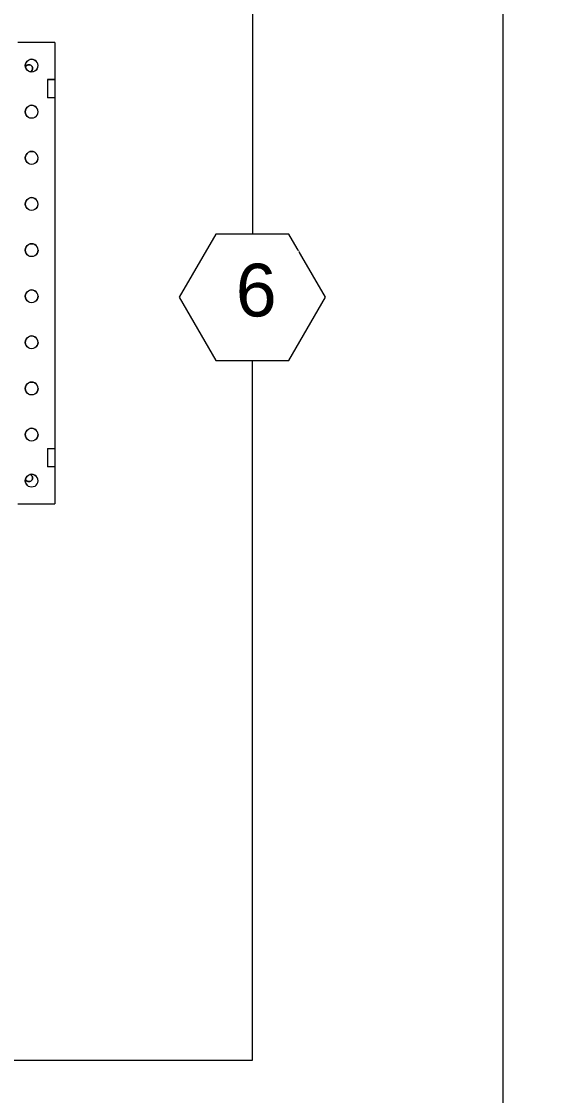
# Model space of a CAD drawing. Header units: inches. Extents: x -827 to 154, y -802 to 207.
# Drawn here: x 108.1 to 153.7, y -179 to -87.3 of the extents above; entities that cross this region are included whole.
import ezdxf

# ---------------------------------------------------------------- set-up
doc = ezdxf.new("R2010")
doc.units = ezdxf.units.IN
doc.header["$MEASUREMENT"] = 0
for name, color, linetype, lineweight in [('A-ANNO-DIMS', 211, 'Continuous', 9), ('A-ANNO-DIMS-48', 211, 'Continuous', 9), ('A-ANNO-NOTE', 131, 'Continuous', 9), ('Layer0', 7, 'Continuous', 9), ('welding_bench_skp', 8, 'Continuous', 9)]:
    doc.layers.add(name, color=color, linetype=linetype, lineweight=lineweight)
doc.styles.add('Arial', font='arial.ttf', dxfattribs={"height": 4.5})
doc.dimstyles.new('Linear_-_3_32__Arial', dxfattribs={"dimscale": 12, "dimtxt": 4.591167, "dimasz": 0.5, "dimexe": 0.375, "dimexo": 0.25, "dimgap": 0.25, "dimtad": 1, "dimdec": 5, "dimrnd": 0.03125, "dimzin": 1, "dimdsep": 46, "dimlunit": 4, "dimtxsty": 'Arial', "dimblk1": 'OBLIQUE', "dimblk2": 'OBLIQUE', "dimsah": 1, "dimcen": 0.09, "dimdle": 0.375, "dimazin": 0, "dimtfac": 1, "dimtdec": 4, "dimtix": 1, "dimtmove": 0, "dimatfit": 3, "dimfxl": 1, "dimtvp": 1, "dimtfill": 1, "dimfrac": 2, "dimtolj": 1, "dimtzin": 0, "dimarcsym": 2})

# ---------------------------------------------------------------- blocks, each defined once
blk = doc.blocks.new('welding_bench_skp_7-V167-Level 1')
at = {"layer": 'Layer0'}
for p, q in [((1.654, 1.969), (1.664, 2.05)), ((1.654, 1.969), (1.664, 2.05)), ((1.664, 1.887), (1.654, 1.969)), ((1.664, 1.887), (1.654, 1.969)), ((1.664, 2.05), (1.696, 2.126)), ((1.696, 2.126), (1.664, 2.05)), ((1.696, 1.811), (1.664, 1.887)), ((1.696, 1.811), (1.664, 1.887)), ((1.696, 2.126), (1.746, 2.191)), ((1.746, 2.191), (1.696, 2.126)), ((1.811, 2.241), (1.746, 2.191)), ((1.811, 2.241), (1.746, 2.191)), ((2.265, 1.869), (2.241, 1.811)), ((2.241, 1.811), (2.265, 1.869)), ((1.746, 1.746), (1.696, 1.811)), ((1.696, 1.811), (1.746, 1.746)), ((1.746, 1.746), (1.811, 1.696)), ((1.746, 1.746), (1.811, 1.696)), ((1.811, 1.696), (1.887, 1.664)), ((1.811, 1.696), (1.887, 1.664)), ((1.887, 1.664), (1.969, 1.654)), ((1.887, 1.664), (1.969, 1.654)), ((2.126, 1.696), (2.191, 1.746)), ((2.126, 1.696), (2.191, 1.746)), ((2.241, 1.811), (2.191, 1.746)), ((2.191, 1.746), (2.241, 1.811))]:
    blk.add_line(p, q, dxfattribs=at)
blk = doc.blocks.new('welding_bench_skp_8-V168-Level 1')
at = {"layer": 'Layer0'}
for p, q in [((1.664, 2.05), (1.654, 1.969)), ((1.664, 2.05), (1.654, 1.969)), ((1.664, 1.887), (1.654, 1.969)), ((1.654, 1.969), (1.664, 1.887)), ((1.664, 2.05), (1.696, 2.126)), ((1.696, 2.126), (1.664, 2.05)), ((1.664, 1.887), (1.696, 1.811)), ((1.664, 1.887), (1.696, 1.811)), ((1.696, 2.126), (1.746, 2.191)), ((1.746, 2.191), (1.696, 2.126)), ((1.746, 2.191), (1.811, 2.241)), ((1.746, 2.191), (1.811, 2.241)), ((1.811, 2.241), (1.869, 2.265)), ((1.811, 2.241), (1.869, 2.265)), ((2.241, 1.811), (2.265, 1.869)), ((2.241, 1.811), (2.265, 1.869)), ((1.696, 1.811), (1.746, 1.746)), ((1.696, 1.811), (1.746, 1.746)), ((1.746, 1.746), (1.811, 1.696)), ((1.811, 1.696), (1.746, 1.746)), ((1.811, 1.696), (1.887, 1.664)), ((1.887, 1.664), (1.811, 1.696)), ((1.887, 1.664), (1.969, 1.654)), ((1.969, 1.654), (1.887, 1.664)), ((1.969, 1.654), (2.05, 1.664)), ((2.05, 1.664), (1.969, 1.654)), ((2.05, 1.664), (2.126, 1.696)), ((2.126, 1.696), (2.05, 1.664)), ((2.126, 1.696), (2.191, 1.746)), ((2.191, 1.746), (2.126, 1.696)), ((2.191, 1.746), (2.241, 1.811)), ((2.191, 1.746), (2.241, 1.811))]:
    blk.add_line(p, q, dxfattribs=at)
blk = doc.blocks.new('welding_bench_skp_8-V169-Level 1')
at = {"layer": 'Layer0'}
for p, q in [((1.672, 1.869), (1.696, 1.811)), ((1.672, 1.869), (1.696, 1.811)), ((2.068, 2.265), (2.126, 2.241)), ((2.068, 2.265), (2.126, 2.241)), ((2.126, 2.241), (2.191, 2.191)), ((2.126, 2.241), (2.191, 2.191)), ((2.191, 2.191), (2.241, 2.126)), ((2.241, 2.126), (2.191, 2.191)), ((2.241, 2.126), (2.273, 2.05)), ((2.273, 2.05), (2.241, 2.126)), ((2.241, 1.811), (2.273, 1.887)), ((2.241, 1.811), (2.273, 1.887)), ((2.273, 2.05), (2.283, 1.969)), ((2.283, 1.969), (2.273, 2.05)), ((2.273, 1.887), (2.283, 1.969)), ((2.273, 1.887), (2.283, 1.969)), ((1.696, 1.811), (1.746, 1.746)), ((1.696, 1.811), (1.746, 1.746)), ((1.746, 1.746), (1.811, 1.696)), ((1.811, 1.696), (1.746, 1.746)), ((1.811, 1.696), (1.887, 1.664)), ((1.887, 1.664), (1.811, 1.696)), ((1.887, 1.664), (1.969, 1.654)), ((1.969, 1.654), (1.887, 1.664)), ((1.969, 1.654), (2.05, 1.664)), ((2.05, 1.664), (1.969, 1.654)), ((2.05, 1.664), (2.126, 1.696)), ((2.126, 1.696), (2.05, 1.664)), ((2.126, 1.696), (2.191, 1.746)), ((2.191, 1.746), (2.126, 1.696)), ((2.191, 1.746), (2.241, 1.811)), ((2.191, 1.746), (2.241, 1.811))]:
    blk.add_line(p, q, dxfattribs=at)
blk = doc.blocks.new('welding_bench_skp_7-V170-Level 1')
at = {"layer": 'Layer0'}
for p, q in [((1.696, 1.811), (1.672, 1.869)), ((1.696, 1.811), (1.672, 1.869)), ((2.126, 2.241), (2.068, 2.265)), ((2.068, 2.265), (2.126, 2.241)), ((2.191, 2.191), (2.241, 2.126)), ((2.191, 2.191), (2.241, 2.126)), ((2.241, 2.126), (2.273, 2.05)), ((2.241, 2.126), (2.273, 2.05)), ((2.273, 1.887), (2.241, 1.811)), ((2.241, 1.811), (2.273, 1.887)), ((2.283, 1.969), (2.273, 1.887)), ((2.273, 1.887), (2.283, 1.969)), ((1.746, 1.746), (1.696, 1.811)), ((1.696, 1.811), (1.746, 1.746)), ((1.746, 1.746), (1.811, 1.696)), ((1.746, 1.746), (1.811, 1.696)), ((1.811, 1.696), (1.887, 1.664)), ((1.811, 1.696), (1.887, 1.664)), ((1.887, 1.664), (1.969, 1.654)), ((1.887, 1.664), (1.969, 1.654)), ((2.126, 1.696), (2.191, 1.746)), ((2.126, 1.696), (2.191, 1.746)), ((2.241, 1.811), (2.191, 1.746)), ((2.191, 1.746), (2.241, 1.811))]:
    blk.add_line(p, q, dxfattribs=at)
blk = doc.blocks.new('welding_bench_skp_5-403460-Level 1')
at = {"layer": 'Layer0'}
for p, q in [((0, 3.15), (0, 0)), ((0, 3.15), (0, 0)), ((39.37, 0), (39.37, 3.15)), ((39.37, 0), (39.37, 3.15)), ((1.417, 1.969), (1.436, 2.111)), ((1.417, 1.969), (1.436, 2.111)), ((1.436, 1.826), (1.417, 1.969)), ((1.436, 1.826), (1.417, 1.969)), ((1.436, 2.111), (1.491, 2.244)), ((1.436, 2.111), (1.491, 2.244)), ((1.491, 2.244), (1.579, 2.358)), ((1.491, 2.244), (1.579, 2.358)), ((1.693, 2.446), (1.579, 2.358)), ((1.579, 2.358), (1.693, 2.446)), ((1.826, 2.501), (1.693, 2.446)), ((1.693, 2.446), (1.826, 2.501)), ((1.969, 2.52), (1.826, 2.501)), ((1.826, 2.501), (1.969, 2.52)), ((2.111, 2.501), (1.969, 2.52)), ((1.969, 2.52), (2.111, 2.501)), ((2.244, 2.446), (2.111, 2.501)), ((2.111, 2.501), (2.244, 2.446)), ((2.358, 2.358), (2.244, 2.446)), ((2.244, 2.446), (2.358, 2.358)), ((2.358, 2.358), (2.446, 2.244)), ((2.358, 2.358), (2.446, 2.244)), ((2.446, 2.244), (2.501, 2.111)), ((2.446, 2.244), (2.501, 2.111)), ((2.501, 2.111), (2.52, 1.969)), ((2.52, 1.969), (2.501, 2.111)), ((2.52, 1.969), (2.501, 1.826)), ((2.501, 1.826), (2.52, 1.969)), ((5.354, 1.969), (5.373, 2.111)), ((5.354, 1.969), (5.373, 2.111)), ((5.373, 1.826), (5.354, 1.969)), ((5.373, 1.826), (5.354, 1.969)), ((5.373, 2.111), (5.428, 2.244)), ((5.373, 2.111), (5.428, 2.244)), ((5.428, 2.244), (5.516, 2.358)), ((5.428, 2.244), (5.516, 2.358)), ((5.63, 2.446), (5.516, 2.358)), ((5.516, 2.358), (5.63, 2.446)), ((5.763, 2.501), (5.63, 2.446)), ((5.63, 2.446), (5.763, 2.501)), ((5.906, 2.52), (5.763, 2.501)), ((5.763, 2.501), (5.906, 2.52)), ((6.048, 2.501), (5.906, 2.52)), ((5.906, 2.52), (6.048, 2.501)), ((6.181, 2.446), (6.048, 2.501)), ((6.048, 2.501), (6.181, 2.446)), ((6.295, 2.358), (6.181, 2.446)), ((6.181, 2.446), (6.295, 2.358)), ((6.295, 2.358), (6.383, 2.244)), ((6.295, 2.358), (6.383, 2.244)), ((6.383, 2.244), (6.438, 2.111)), ((6.383, 2.244), (6.438, 2.111)), ((6.438, 2.111), (6.457, 1.969)), ((6.457, 1.969), (6.438, 2.111)), ((6.457, 1.969), (6.438, 1.826)), ((6.438, 1.826), (6.457, 1.969)), ((9.291, 1.969), (9.31, 2.111)), ((9.291, 1.969), (9.31, 2.111)), ((9.31, 1.826), (9.291, 1.969)), ((9.31, 1.826), (9.291, 1.969)), ((9.31, 2.111), (9.365, 2.244)), ((9.31, 2.111), (9.365, 2.244)), ((9.365, 2.244), (9.453, 2.358)), ((9.365, 2.244), (9.453, 2.358)), ((9.567, 2.446), (9.453, 2.358)), ((9.453, 2.358), (9.567, 2.446)), ((9.7, 2.501), (9.567, 2.446)), ((9.567, 2.446), (9.7, 2.501)), ((9.843, 2.52), (9.7, 2.501)), ((9.7, 2.501), (9.843, 2.52)), ((9.985, 2.501), (9.843, 2.52)), ((9.843, 2.52), (9.985, 2.501)), ((10.118, 2.446), (9.985, 2.501)), ((9.985, 2.501), (10.118, 2.446)), ((10.232, 2.358), (10.118, 2.446)), ((10.118, 2.446), (10.232, 2.358)), ((10.232, 2.358), (10.32, 2.244)), ((10.232, 2.358), (10.32, 2.244)), ((10.32, 2.244), (10.375, 2.111)), ((10.32, 2.244), (10.375, 2.111)), ((10.375, 2.111), (10.394, 1.969)), ((10.394, 1.969), (10.375, 2.111)), ((10.394, 1.969), (10.375, 1.826)), ((10.375, 1.826), (10.394, 1.969)), ((13.228, 1.969), (13.247, 2.111)), ((13.228, 1.969), (13.247, 2.111)), ((13.247, 1.826), (13.228, 1.969)), ((13.247, 1.826), (13.228, 1.969)), ((13.247, 2.111), (13.302, 2.244)), ((13.247, 2.111), (13.302, 2.244)), ((13.302, 2.244), (13.39, 2.358)), ((13.302, 2.244), (13.39, 2.358)), ((13.504, 2.446), (13.39, 2.358)), ((13.39, 2.358), (13.504, 2.446)), ((13.637, 2.501), (13.504, 2.446)), ((13.504, 2.446), (13.637, 2.501)), ((13.78, 2.52), (13.637, 2.501)), ((13.637, 2.501), (13.78, 2.52)), ((13.922, 2.501), (13.78, 2.52)), ((13.78, 2.52), (13.922, 2.501)), ((14.055, 2.446), (13.922, 2.501)), ((13.922, 2.501), (14.055, 2.446)), ((14.169, 2.358), (14.055, 2.446)), ((14.055, 2.446), (14.169, 2.358)), ((14.169, 2.358), (14.257, 2.244)), ((14.169, 2.358), (14.257, 2.244)), ((14.257, 2.244), (14.312, 2.111)), ((14.257, 2.244), (14.312, 2.111)), ((14.312, 2.111), (14.331, 1.969)), ((14.331, 1.969), (14.312, 2.111)), ((14.331, 1.969), (14.312, 1.826)), ((14.312, 1.826), (14.331, 1.969)), ((17.165, 1.969), (17.184, 2.111)), ((17.165, 1.969), (17.184, 2.111)), ((17.184, 1.826), (17.165, 1.969)), ((17.184, 1.826), (17.165, 1.969)), ((17.184, 2.111), (17.239, 2.244)), ((17.184, 2.111), (17.239, 2.244)), ((17.239, 2.244), (17.327, 2.358)), ((17.239, 2.244), (17.327, 2.358)), ((17.441, 2.446), (17.327, 2.358)), ((17.327, 2.358), (17.441, 2.446)), ((17.574, 2.501), (17.441, 2.446)), ((17.441, 2.446), (17.574, 2.501)), ((17.717, 2.52), (17.574, 2.501)), ((17.574, 2.501), (17.717, 2.52)), ((17.859, 2.501), (17.717, 2.52)), ((17.717, 2.52), (17.859, 2.501)), ((17.992, 2.446), (17.859, 2.501)), ((17.859, 2.501), (17.992, 2.446)), ((18.106, 2.358), (17.992, 2.446)), ((17.992, 2.446), (18.106, 2.358)), ((18.106, 2.358), (18.194, 2.244)), ((18.106, 2.358), (18.194, 2.244)), ((18.194, 2.244), (18.249, 2.111)), ((18.194, 2.244), (18.249, 2.111)), ((18.249, 2.111), (18.268, 1.969)), ((18.268, 1.969), (18.249, 2.111)), ((18.268, 1.969), (18.249, 1.826)), ((18.249, 1.826), (18.268, 1.969)), ((21.102, 1.969), (21.121, 2.111)), ((21.102, 1.969), (21.121, 2.111)), ((21.121, 1.826), (21.102, 1.969)), ((21.121, 1.826), (21.102, 1.969)), ((21.121, 2.111), (21.176, 2.244)), ((21.121, 2.111), (21.176, 2.244)), ((21.176, 2.244), (21.264, 2.358)), ((21.176, 2.244), (21.264, 2.358)), ((21.378, 2.446), (21.264, 2.358)), ((21.264, 2.358), (21.378, 2.446)), ((21.511, 2.501), (21.378, 2.446)), ((21.378, 2.446), (21.511, 2.501)), ((21.654, 2.52), (21.511, 2.501)), ((21.511, 2.501), (21.654, 2.52)), ((21.796, 2.501), (21.654, 2.52)), ((21.654, 2.52), (21.796, 2.501)), ((21.929, 2.446), (21.796, 2.501)), ((21.796, 2.501), (21.929, 2.446)), ((22.043, 2.358), (21.929, 2.446)), ((21.929, 2.446), (22.043, 2.358)), ((22.043, 2.358), (22.131, 2.244)), ((22.043, 2.358), (22.131, 2.244)), ((22.131, 2.244), (22.186, 2.111)), ((22.131, 2.244), (22.186, 2.111)), ((22.186, 2.111), (22.205, 1.969)), ((22.205, 1.969), (22.186, 2.111)), ((22.205, 1.969), (22.186, 1.826)), ((22.186, 1.826), (22.205, 1.969)), ((25.039, 1.969), (25.058, 2.111)), ((25.039, 1.969), (25.058, 2.111)), ((25.058, 1.826), (25.039, 1.969)), ((25.058, 1.826), (25.039, 1.969)), ((25.058, 2.111), (25.113, 2.244)), ((25.058, 2.111), (25.113, 2.244)), ((25.113, 2.244), (25.201, 2.358)), ((25.113, 2.244), (25.201, 2.358)), ((25.315, 2.446), (25.201, 2.358)), ((25.201, 2.358), (25.315, 2.446)), ((25.448, 2.501), (25.315, 2.446)), ((25.315, 2.446), (25.448, 2.501)), ((25.591, 2.52), (25.448, 2.501)), ((25.448, 2.501), (25.591, 2.52)), ((25.733, 2.501), (25.591, 2.52)), ((25.591, 2.52), (25.733, 2.501)), ((25.866, 2.446), (25.733, 2.501)), ((25.733, 2.501), (25.866, 2.446)), ((25.98, 2.358), (25.866, 2.446)), ((25.866, 2.446), (25.98, 2.358)), ((25.98, 2.358), (26.068, 2.244)), ((25.98, 2.358), (26.068, 2.244)), ((26.068, 2.244), (26.123, 2.111)), ((26.068, 2.244), (26.123, 2.111)), ((26.123, 2.111), (26.142, 1.969)), ((26.142, 1.969), (26.123, 2.111)), ((26.142, 1.969), (26.123, 1.826)), ((26.123, 1.826), (26.142, 1.969)), ((28.976, 1.969), (28.995, 2.111)), ((28.976, 1.969), (28.995, 2.111)), ((28.995, 1.826), (28.976, 1.969)), ((28.995, 1.826), (28.976, 1.969)), ((28.995, 2.111), (29.05, 2.244)), ((28.995, 2.111), (29.05, 2.244)), ((29.05, 2.244), (29.138, 2.358)), ((29.05, 2.244), (29.138, 2.358)), ((29.252, 2.446), (29.138, 2.358)), ((29.138, 2.358), (29.252, 2.446)), ((29.385, 2.501), (29.252, 2.446)), ((29.252, 2.446), (29.385, 2.501)), ((29.528, 2.52), (29.385, 2.501)), ((29.385, 2.501), (29.528, 2.52)), ((29.67, 2.501), (29.528, 2.52)), ((29.528, 2.52), (29.67, 2.501)), ((29.803, 2.446), (29.67, 2.501)), ((29.67, 2.501), (29.803, 2.446)), ((29.917, 2.358), (29.803, 2.446)), ((29.803, 2.446), (29.917, 2.358)), ((29.917, 2.358), (30.005, 2.244)), ((29.917, 2.358), (30.005, 2.244)), ((30.005, 2.244), (30.06, 2.111)), ((30.005, 2.244), (30.06, 2.111)), ((30.06, 2.111), (30.079, 1.969)), ((30.079, 1.969), (30.06, 2.111)), ((30.079, 1.969), (30.06, 1.826)), ((30.06, 1.826), (30.079, 1.969)), ((32.913, 1.969), (32.932, 2.111)), ((32.913, 1.969), (32.932, 2.111)), ((32.932, 1.826), (32.913, 1.969)), ((32.932, 1.826), (32.913, 1.969)), ((32.932, 2.111), (32.987, 2.244)), ((32.932, 2.111), (32.987, 2.244)), ((32.987, 2.244), (33.075, 2.358)), ((32.987, 2.244), (33.075, 2.358)), ((33.189, 2.446), (33.075, 2.358)), ((33.075, 2.358), (33.189, 2.446)), ((33.322, 2.501), (33.189, 2.446)), ((33.189, 2.446), (33.322, 2.501)), ((33.465, 2.52), (33.322, 2.501)), ((33.322, 2.501), (33.465, 2.52)), ((33.607, 2.501), (33.465, 2.52)), ((33.465, 2.52), (33.607, 2.501)), ((33.74, 2.446), (33.607, 2.501)), ((33.607, 2.501), (33.74, 2.446)), ((33.854, 2.358), (33.74, 2.446)), ((33.74, 2.446), (33.854, 2.358)), ((33.854, 2.358), (33.942, 2.244)), ((33.854, 2.358), (33.942, 2.244)), ((33.942, 2.244), (33.997, 2.111)), ((33.942, 2.244), (33.997, 2.111)), ((33.997, 2.111), (34.016, 1.969)), ((34.016, 1.969), (33.997, 2.111)), ((34.016, 1.969), (33.997, 1.826)), ((33.997, 1.826), (34.016, 1.969)), ((36.85, 1.969), (36.869, 2.111)), ((36.85, 1.969), (36.869, 2.111)), ((36.869, 1.826), (36.85, 1.969)), ((36.869, 1.826), (36.85, 1.969)), ((36.869, 2.111), (36.924, 2.244)), ((36.869, 2.111), (36.924, 2.244)), ((36.924, 2.244), (37.012, 2.358)), ((36.924, 2.244), (37.012, 2.358)), ((37.126, 2.446), (37.012, 2.358)), ((37.012, 2.358), (37.126, 2.446)), ((37.259, 2.501), (37.126, 2.446)), ((37.126, 2.446), (37.259, 2.501)), ((37.402, 2.52), (37.259, 2.501)), ((37.259, 2.501), (37.402, 2.52)), ((37.544, 2.501), (37.402, 2.52)), ((37.402, 2.52), (37.544, 2.501)), ((37.677, 2.446), (37.544, 2.501)), ((37.544, 2.501), (37.677, 2.446)), ((37.791, 2.358), (37.677, 2.446)), ((37.677, 2.446), (37.791, 2.358)), ((37.791, 2.358), (37.879, 2.244)), ((37.791, 2.358), (37.879, 2.244)), ((37.879, 2.244), (37.934, 2.111)), ((37.879, 2.244), (37.934, 2.111)), ((37.934, 2.111), (37.953, 1.969)), ((37.953, 1.969), (37.934, 2.111)), ((37.953, 1.969), (37.934, 1.826)), ((37.934, 1.826), (37.953, 1.969)), ((1.491, 1.693), (1.436, 1.826)), ((1.491, 1.693), (1.436, 1.826)), ((1.579, 1.579), (1.491, 1.693)), ((1.579, 1.579), (1.491, 1.693)), ((1.579, 1.579), (1.693, 1.491)), ((1.579, 1.579), (1.693, 1.491)), ((1.693, 1.491), (1.826, 1.436)), ((1.693, 1.491), (1.826, 1.436)), ((1.826, 1.436), (1.969, 1.417)), ((1.826, 1.436), (1.969, 1.417)), ((1.969, 1.417), (2.111, 1.436)), ((1.969, 1.417), (2.111, 1.436)), ((2.111, 1.436), (2.244, 1.491)), ((2.111, 1.436), (2.244, 1.491)), ((2.244, 1.491), (2.358, 1.579)), ((2.244, 1.491), (2.358, 1.579)), ((2.446, 1.693), (2.358, 1.579)), ((2.358, 1.579), (2.446, 1.693)), ((2.501, 1.826), (2.446, 1.693)), ((2.446, 1.693), (2.501, 1.826)), ((5.428, 1.693), (5.373, 1.826)), ((5.428, 1.693), (5.373, 1.826)), ((5.516, 1.579), (5.428, 1.693)), ((5.516, 1.579), (5.428, 1.693)), ((5.516, 1.579), (5.63, 1.491)), ((5.63, 1.491), (5.516, 1.579)), ((5.63, 1.491), (5.763, 1.436)), ((5.763, 1.436), (5.63, 1.491)), ((5.763, 1.436), (5.906, 1.417)), ((5.906, 1.417), (5.763, 1.436)), ((5.906, 1.417), (6.048, 1.436)), ((5.906, 1.417), (6.048, 1.436)), ((6.048, 1.436), (6.181, 1.491)), ((6.048, 1.436), (6.181, 1.491)), ((6.181, 1.491), (6.295, 1.579)), ((6.181, 1.491), (6.295, 1.579)), ((6.383, 1.693), (6.295, 1.579)), ((6.295, 1.579), (6.383, 1.693)), ((6.438, 1.826), (6.383, 1.693)), ((6.383, 1.693), (6.438, 1.826)), ((9.365, 1.693), (9.31, 1.826)), ((9.365, 1.693), (9.31, 1.826)), ((9.453, 1.579), (9.365, 1.693)), ((9.453, 1.579), (9.365, 1.693)), ((9.453, 1.579), (9.567, 1.491)), ((9.567, 1.491), (9.453, 1.579)), ((9.567, 1.491), (9.7, 1.436)), ((9.7, 1.436), (9.567, 1.491)), ((9.7, 1.436), (9.843, 1.417)), ((9.843, 1.417), (9.7, 1.436)), ((9.843, 1.417), (9.985, 1.436)), ((9.843, 1.417), (9.985, 1.436)), ((9.985, 1.436), (10.118, 1.491)), ((9.985, 1.436), (10.118, 1.491)), ((10.118, 1.491), (10.232, 1.579)), ((10.118, 1.491), (10.232, 1.579)), ((10.32, 1.693), (10.232, 1.579)), ((10.232, 1.579), (10.32, 1.693)), ((10.375, 1.826), (10.32, 1.693)), ((10.32, 1.693), (10.375, 1.826)), ((13.302, 1.693), (13.247, 1.826)), ((13.302, 1.693), (13.247, 1.826)), ((13.39, 1.579), (13.302, 1.693)), ((13.39, 1.579), (13.302, 1.693)), ((13.39, 1.579), (13.504, 1.491)), ((13.504, 1.491), (13.39, 1.579)), ((13.504, 1.491), (13.637, 1.436)), ((13.637, 1.436), (13.504, 1.491)), ((13.637, 1.436), (13.78, 1.417)), ((13.78, 1.417), (13.637, 1.436)), ((13.78, 1.417), (13.922, 1.436)), ((13.78, 1.417), (13.922, 1.436)), ((13.922, 1.436), (14.055, 1.491)), ((13.922, 1.436), (14.055, 1.491)), ((14.055, 1.491), (14.169, 1.579)), ((14.055, 1.491), (14.169, 1.579)), ((14.257, 1.693), (14.169, 1.579)), ((14.169, 1.579), (14.257, 1.693)), ((14.312, 1.826), (14.257, 1.693)), ((14.257, 1.693), (14.312, 1.826)), ((17.239, 1.693), (17.184, 1.826)), ((17.239, 1.693), (17.184, 1.826)), ((17.327, 1.579), (17.239, 1.693)), ((17.327, 1.579), (17.239, 1.693)), ((17.327, 1.579), (17.441, 1.491)), ((17.441, 1.491), (17.327, 1.579)), ((17.441, 1.491), (17.574, 1.436)), ((17.574, 1.436), (17.441, 1.491)), ((17.574, 1.436), (17.717, 1.417)), ((17.717, 1.417), (17.574, 1.436)), ((17.717, 1.417), (17.859, 1.436)), ((17.717, 1.417), (17.859, 1.436)), ((17.859, 1.436), (17.992, 1.491)), ((17.859, 1.436), (17.992, 1.491)), ((17.992, 1.491), (18.106, 1.579)), ((17.992, 1.491), (18.106, 1.579)), ((18.194, 1.693), (18.106, 1.579)), ((18.106, 1.579), (18.194, 1.693)), ((18.249, 1.826), (18.194, 1.693)), ((18.194, 1.693), (18.249, 1.826)), ((21.176, 1.693), (21.121, 1.826)), ((21.176, 1.693), (21.121, 1.826)), ((21.264, 1.579), (21.176, 1.693)), ((21.264, 1.579), (21.176, 1.693)), ((21.264, 1.579), (21.378, 1.491)), ((21.378, 1.491), (21.264, 1.579)), ((21.378, 1.491), (21.511, 1.436)), ((21.511, 1.436), (21.378, 1.491)), ((21.511, 1.436), (21.654, 1.417)), ((21.654, 1.417), (21.511, 1.436)), ((21.654, 1.417), (21.796, 1.436)), ((21.654, 1.417), (21.796, 1.436)), ((21.796, 1.436), (21.929, 1.491)), ((21.796, 1.436), (21.929, 1.491)), ((21.929, 1.491), (22.043, 1.579)), ((21.929, 1.491), (22.043, 1.579)), ((22.131, 1.693), (22.043, 1.579)), ((22.043, 1.579), (22.131, 1.693)), ((22.186, 1.826), (22.131, 1.693)), ((22.131, 1.693), (22.186, 1.826)), ((25.113, 1.693), (25.058, 1.826)), ((25.113, 1.693), (25.058, 1.826)), ((25.201, 1.579), (25.113, 1.693)), ((25.201, 1.579), (25.113, 1.693)), ((25.201, 1.579), (25.315, 1.491)), ((25.315, 1.491), (25.201, 1.579)), ((25.315, 1.491), (25.448, 1.436)), ((25.448, 1.436), (25.315, 1.491)), ((25.448, 1.436), (25.591, 1.417)), ((25.448, 1.436), (25.591, 1.417)), ((25.591, 1.417), (25.733, 1.436)), ((25.591, 1.417), (25.733, 1.436)), ((25.733, 1.436), (25.866, 1.491)), ((25.733, 1.436), (25.866, 1.491)), ((25.866, 1.491), (25.98, 1.579)), ((25.866, 1.491), (25.98, 1.579)), ((26.068, 1.693), (25.98, 1.579)), ((25.98, 1.579), (26.068, 1.693)), ((26.123, 1.826), (26.068, 1.693)), ((26.068, 1.693), (26.123, 1.826)), ((29.05, 1.693), (28.995, 1.826)), ((29.05, 1.693), (28.995, 1.826)), ((29.138, 1.579), (29.05, 1.693)), ((29.138, 1.579), (29.05, 1.693)), ((29.138, 1.579), (29.252, 1.491)), ((29.252, 1.491), (29.138, 1.579)), ((29.252, 1.491), (29.385, 1.436)), ((29.385, 1.436), (29.252, 1.491)), ((29.385, 1.436), (29.528, 1.417)), ((29.385, 1.436), (29.528, 1.417)), ((29.528, 1.417), (29.67, 1.436)), ((29.528, 1.417), (29.67, 1.436)), ((29.67, 1.436), (29.803, 1.491)), ((29.67, 1.436), (29.803, 1.491)), ((29.803, 1.491), (29.917, 1.579)), ((29.803, 1.491), (29.917, 1.579)), ((30.005, 1.693), (29.917, 1.579)), ((29.917, 1.579), (30.005, 1.693)), ((30.06, 1.826), (30.005, 1.693)), ((30.005, 1.693), (30.06, 1.826)), ((32.987, 1.693), (32.932, 1.826)), ((32.987, 1.693), (32.932, 1.826)), ((33.075, 1.579), (32.987, 1.693)), ((33.075, 1.579), (32.987, 1.693)), ((33.075, 1.579), (33.189, 1.491)), ((33.075, 1.579), (33.189, 1.491)), ((33.189, 1.491), (33.322, 1.436)), ((33.189, 1.491), (33.322, 1.436)), ((33.322, 1.436), (33.465, 1.417)), ((33.322, 1.436), (33.465, 1.417)), ((33.465, 1.417), (33.607, 1.436)), ((33.465, 1.417), (33.607, 1.436)), ((33.607, 1.436), (33.74, 1.491)), ((33.607, 1.436), (33.74, 1.491)), ((33.74, 1.491), (33.854, 1.579)), ((33.74, 1.491), (33.854, 1.579)), ((33.942, 1.693), (33.854, 1.579)), ((33.854, 1.579), (33.942, 1.693)), ((33.997, 1.826), (33.942, 1.693)), ((33.942, 1.693), (33.997, 1.826)), ((36.924, 1.693), (36.869, 1.826)), ((36.924, 1.693), (36.869, 1.826)), ((37.012, 1.579), (36.924, 1.693)), ((37.012, 1.579), (36.924, 1.693)), ((37.012, 1.579), (37.126, 1.491)), ((37.126, 1.491), (37.012, 1.579)), ((37.126, 1.491), (37.259, 1.436)), ((37.126, 1.491), (37.259, 1.436)), ((37.259, 1.436), (37.402, 1.417)), ((37.259, 1.436), (37.402, 1.417)), ((37.402, 1.417), (37.544, 1.436)), ((37.402, 1.417), (37.544, 1.436)), ((37.544, 1.436), (37.677, 1.491)), ((37.544, 1.436), (37.677, 1.491)), ((37.677, 1.491), (37.791, 1.579)), ((37.677, 1.491), (37.791, 1.579)), ((37.879, 1.693), (37.791, 1.579)), ((37.791, 1.579), (37.879, 1.693)), ((37.934, 1.826), (37.879, 1.693)), ((37.879, 1.693), (37.934, 1.826)), ((3.15, 0), (0, 0)), ((3.15, 0), (0, 0)), ((4.724, 0.63), (3.15, 0.63)), ((3.15, 0), (3.15, 0.63)), ((3.15, 0), (3.15, 0.63)), ((4.724, 0.63), (3.15, 0.63)), ((4.724, 0.63), (4.724, 0)), ((4.724, 0.63), (4.724, 0)), ((34.646, 0), (4.724, 0)), ((34.646, 0), (4.724, 0)), ((34.646, 0), (34.646, 0.63)), ((36.22, 0.63), (34.646, 0.63)), ((34.646, 0), (34.646, 0.63)), ((36.22, 0.63), (34.646, 0.63)), ((36.22, 0.63), (36.22, 0)), ((36.22, 0), (36.22, 0.63)), ((39.37, 0), (36.22, 0)), ((39.37, 0), (36.22, 0))]:
    blk.add_line(p, q, dxfattribs=at)
blk = doc.blocks.new('welding_bench_skp_2-V171-Level 1')
at = {"layer": 'Layer0'}
for p, q in [((4.724, 0), (3.15, 0)), ((4.724, 0), (3.15, 0)), ((36.22, 0), (34.646, 0)), ((36.22, 0), (34.646, 0))]:
    blk.add_line(p, q, dxfattribs=at)
blk = doc.blocks.new('welding_bench_skp_1-403456-Level 1')
for name, p in [('welding_bench_skp_5-403460-Level 1', (-0.236, -0.236)), ('welding_bench_skp_8-V168-Level 1', (0, 0)), ('welding_bench_skp_7-V167-Level 1', (0, 0)), ('welding_bench_skp_8-V169-Level 1', (34.961, 0)), ('welding_bench_skp_7-V170-Level 1', (34.961, 0)), ('welding_bench_skp_2-V171-Level 1', (-0.236, -0.236))]:
    blk.add_blockref(name, p)
blk = doc.blocks.new('welding_bench_skp-403450-Level 1')
blk.add_blockref('welding_bench_skp_1-403456-Level 1', (0, 0))
blk = doc.blocks.new('DIMBLOCK3-Level 1')
at = {"layer": 'A-ANNO-DIMS-48'}
for p, q in [((149.165, 128.024), (149.165, -235.976)), ((46.104, 123.524), (153.665, 123.524)), ((149.165, 123.524), (46.104, 123.524)), ((46.104, -231.476), (153.665, -231.476)), ((149.165, -231.476), (46.104, -231.476))]:
    blk.add_line(p, q, dxfattribs=at)
at = {"layer": 'A-ANNO-DIMS-48', "lineweight": 50}
for p, q in [((149.165, 123.524), (146.165, 126.524)), ((149.165, 123.524), (152.165, 120.524)), ((149.165, -231.476), (146.165, -228.476)), ((149.165, -231.476), (152.165, -234.476))]:
    blk.add_line(p, q, dxfattribs=at)
at = {"layer": 'A-ANNO-DIMS-48', "color": 0, "insert": (140.323, -63.724), "char_height": 4.5, "width": 23.39376, "attachment_point": 1, "rotation": 90, "line_spacing_factor": 0.941778, "style": 'Arial', "bg_fill": 3, "box_fill_scale": 1.25, "bg_fill_color": 256, "bg_fill_true_color": 13158600, "bg_fill_transparency": 0}
blk.add_mtext('29\' - 7"', dxfattribs=at)
blk = doc.blocks.new('_Oblique')
at = {"color": 0, "linetype": 'ByBlock', "lineweight": -2}
blk.add_line((-0.5, -0.5), (0.5, 0.5), dxfattribs=at)
blk = doc.blocks.new('ELECTRICAL NOTES - 06-422638-Level 1')
at = {"layer": 'A-ANNO-NOTE'}
for p, q in [((-0.0649, 0.1125), (-0.1299, 0)), ((0.0649, 0.1125), (-0.0649, 0.1125)), ((0.1299, 0), (0.0649, 0.1125)), ((-0.1299, 0), (-0.0649, -0.1125)), ((0.0649, -0.1125), (0.1299, 0)), ((-0.0649, -0.1125), (0.0649, -0.1125))]:
    blk.add_line(p, q, dxfattribs=at)

msp = doc.modelspace()

# ---------------------------------------------------------------- block references
at = {"layer": 'welding_bench_skp', "color": 7, "rotation": 90.0000000000004}
msp.add_blockref('welding_bench_skp-403450-Level 1', (110.724377, -128.267836), dxfattribs=at)

# ---------------------------------------------------------------- next in the draw order: dimensions: what is measured, and where the dimension line sits
at = {"layer": 'A-ANNO-DIMS'}
dim = msp.add_linear_dim(base=(149.16527, -231.476424), p1=(43.104386, 123.523576), p2=(43.104386, -231.476424), angle=90, dimstyle='Linear_-_3_32__Arial', override={"dimpost": '<>', "dimfxl": 355}, dxfattribs=at)
dim.commit()
dim.dimension.update_dxf_attribs({"geometry": 'DIMBLOCK3-Level 1', "text_midpoint": (143.867692, -53.976424)})

# ---------------------------------------------------------------- next in the draw order: linework, layer by layer
at = {"layer": 'A-ANNO-NOTE'}
for p, q in [((127.812571, -63.81075), (127.812571, -105.474323)), ((127.812571, -175.98734), (127.812571, -116.271625)), ((53.734792, -175.98734), (127.812571, -175.98734))]:
    msp.add_line(p, q, dxfattribs=at)

# ---------------------------------------------------------------- next in the draw order: block references
at = {"layer": 'A-ANNO-NOTE', "xscale": 48, "yscale": 48, "zscale": 48}
msp.add_blockref('ELECTRICAL NOTES - 06-422638-Level 1', (127.812571, -110.872974), dxfattribs=at)

# ---------------------------------------------------------------- next in the draw order: texts
at = {"layer": 'A-ANNO-NOTE', "insert": (126.394658, -108.009671), "char_height": 4.5, "width": 4.242, "attachment_point": 1, "style": 'Arial', "bg_fill": 3, "box_fill_scale": 1.25, "bg_fill_color": 256, "bg_fill_true_color": 13158600, "bg_fill_transparency": 0}
msp.add_mtext('6', dxfattribs=at)

doc.saveas('drawing.dxf')
